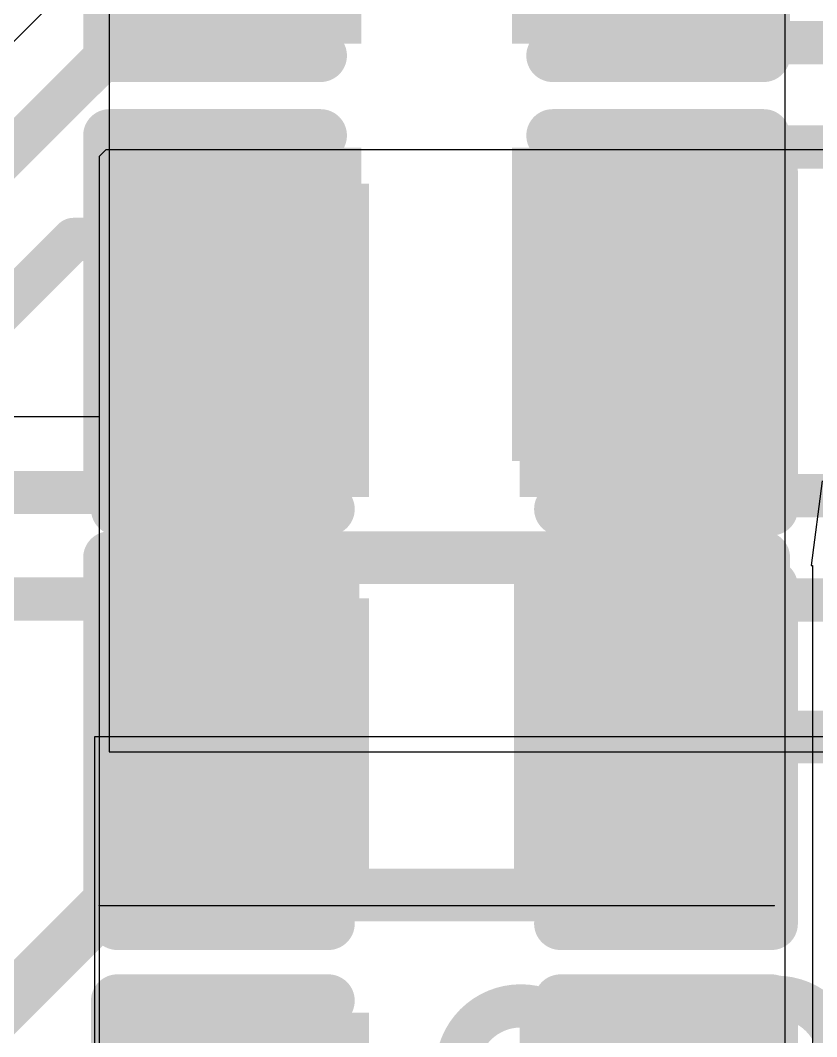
# Model space of a CAD drawing. Header units: inches. Extents: x -6 to 283, y -12 to 154.
# Drawn here: x 14.196 to 16.113, y 5.172 to 7.62 of the extents above; entities that cross this region are included whole.
import ezdxf

# ---------------------------------------------------------------- set-up
doc = ezdxf.new("R2010")
doc.units = ezdxf.units.IN
for name, color, linetype in [('Bottom Layer', 5, 'Continuous'), ('Bottom Overlay', 54, 'Continuous'), ('Bottom Paste', 16, 'Continuous'), ('Bottom Solder', 6, 'Continuous'), ('Signal L1', 76, 'Continuous'), ('Signal L2', 6, 'Continuous'), ('Top Layer', 1, 'Continuous'), ('Top Overlay', 2, 'Continuous'), ('Top Paste', 8, 'Continuous'), ('Top Solder', 216, 'Continuous')]:
    doc.layers.add(name, color=color, linetype=linetype)

# ---------------------------------------------------------------- blocks, each defined once
blk = doc.blocks.new('R___0402_B_88')
at = {"layer": 'Bottom Layer'}
for points in [[(-0.24130254, 0.3175), (-0.24130254, -0.3175), (-0.6985025399999999, -0.3175), (-0.6985025399999999, 0.3175)], [(0.6985, 0.3175), (0.6985, -0.3175), (0.2413, -0.3175), (0.2412999999999999, 0.3175)]]:
    blk.add_hatch(color=5, dxfattribs=at).paths.add_polyline_path(points)
at = {"layer": 'Bottom Paste'}
for points in [[(-0.24130254, 0.3175), (-0.24130254, -0.3175), (-0.6985025399999999, -0.3175), (-0.6985025399999999, 0.3175)], [(0.6985, 0.3175), (0.6985, -0.3175), (0.2413, -0.3175), (0.2412999999999999, 0.3175)]]:
    blk.add_hatch(color=16, dxfattribs=at).paths.add_polyline_path(points)
at = {"layer": 'Bottom Solder'}
for points in [[(-0.18630138, 0.37250116), (-0.18630138, -0.37250116), (-0.7535037, -0.37250116), (-0.7535037, 0.37250116)], [(0.75350116, 0.37250116), (0.75350116, -0.37250116), (0.18629884, -0.37250116), (0.1862988399999999, 0.37250116)]]:
    blk.add_hatch(color=6, dxfattribs=at).paths.add_polyline_path(points)
at = {"layer": 'Bottom Overlay'}
for points in [[(0.7874, 0.4064, 0.127, 0.127, 0), (-0.7874, 0.4064, 0.127, 0.127, 0)], [(-0.7874, 0.4064, 0.127, 0.127, 0), (-0.7874, -0.4064, 0.127, 0.127, 0)], [(0.7874, 0.4064, 0.127, 0.127, 0), (0.7874, -0.4064, 0.127, 0.127, 0)], [(0.8127974599999999, 0.4318, 0.0032258, 0.0032258, 0), (-0.8128, 0.4318, 0.0032258, 0.0032258, 0)], [(0.7874, -0.4064, 0.127, 0.127, 0), (-0.7874, -0.4064, 0.127, 0.127, 0)]]:
    blk.add_lwpolyline(points, format="xyseb", dxfattribs=at)
for points in [[(-0.8191499999999999, 0.4064, 0.0635, 0.0635, 1), (-0.7556499999999999, 0.4064, 0.0635, 0.0635, 1)], [(-0.8191499999999999, 0.4064, 0.0635, 0.0635, 1), (-0.7556499999999999, 0.4064, 0.0635, 0.0635, 1)], [(0.7556499999999999, 0.4064, 0.0635, 0.0635, 1), (0.8191499999999999, 0.4064, 0.0635, 0.0635, 1)], [(0.7556499999999999, 0.4064, 0.0635, 0.0635, 1), (0.8191499999999999, 0.4064, 0.0635, 0.0635, 1)], [(-0.81360518, 0.4318, 0.0016129, 0.0016129, 1), (-0.8119948199999999, 0.4318, 0.0016129, 0.0016129, 1)], [(0.81199228, 0.4318, 0.0016129, 0.0016129, 1), (0.8136026399999999, 0.4318, 0.0016129, 0.0016129, 1)], [(-0.8191499999999999, -0.4064, 0.0635, 0.0635, 1), (-0.7556499999999999, -0.4064, 0.0635, 0.0635, 1)], [(-0.8191499999999999, -0.4064, 0.0635, 0.0635, 1), (-0.7556499999999999, -0.4064, 0.0635, 0.0635, 1)], [(0.7556499999999999, -0.4064, 0.0635, 0.0635, 1), (0.8191499999999999, -0.4064, 0.0635, 0.0635, 1)], [(0.7556499999999999, -0.4064, 0.0635, 0.0635, 1), (0.8191499999999999, -0.4064, 0.0635, 0.0635, 1)]]:
    blk.add_lwpolyline(points, format="xyseb", close=True, dxfattribs=at)
blk = doc.blocks.new('C___0402_216')
at = {"layer": 'Top Layer'}
for points in [[(-0.6985, -0.3175), (-0.6985, 0.3175), (-0.2412999999999999, 0.3175), (-0.2413, -0.3175)], [(0.2412999999999999, -0.3175), (0.2413, 0.3175), (0.6985, 0.3175), (0.6985, -0.3175)]]:
    blk.add_hatch(color=1, dxfattribs=at).paths.add_polyline_path(points)
at = {"layer": 'Top Paste'}
for points in [[(-0.6985, -0.3175), (-0.6985, 0.3175), (-0.2412999999999999, 0.3175), (-0.2413, -0.3175)], [(0.2412999999999999, -0.3175), (0.2413, 0.3175), (0.6985, 0.3175), (0.6985, -0.3175)]]:
    blk.add_hatch(color=8, dxfattribs=at).paths.add_polyline_path(points)
at = {"layer": 'Top Solder'}
for points in [[(-0.7584998799999999, -0.37749988), (-0.7584998799999999, 0.37749988), (-0.18130012, 0.37749988), (-0.18130012, -0.37749988)], [(0.18130012, -0.37749988), (0.18130012, 0.37749988), (0.7584998799999999, 0.37749988), (0.7584998799999999, -0.37749988)]]:
    blk.add_hatch(color=216, dxfattribs=at).paths.add_polyline_path(points)
at = {"layer": 'Top Overlay'}
for points in [[(-0.7874, 0.4064, 0.127, 0.127, 0), (-0.2794, 0.4064, 0.127, 0.127, 0)], [(-0.7874, -0.4064, 0.127, 0.127, 0), (-0.7874, 0.4064, 0.127, 0.127, 0)], [(0.2794, 0.4064, 0.127, 0.127, 0), (0.7874, 0.4064, 0.127, 0.127, 0)], [(0.7874, -0.4064, 0.127, 0.127, 0), (0.7874, 0.4064, 0.127, 0.127, 0)], [(-0.7874, -0.4064, 0.127, 0.127, 0), (-0.2794, -0.4064, 0.127, 0.127, 0)], [(0.2794, -0.4064, 0.127, 0.127, 0), (0.7874, -0.4064, 0.127, 0.127, 0)]]:
    blk.add_lwpolyline(points, format="xyseb", dxfattribs=at)
for points in [[(-0.8191499999999999, 0.4064, 0.0635, 0.0635, 1), (-0.7556499999999999, 0.4064, 0.0635, 0.0635, 1)], [(-0.8191499999999999, 0.4064, 0.0635, 0.0635, 1), (-0.7556499999999999, 0.4064, 0.0635, 0.0635, 1)], [(-0.31115, 0.4064, 0.0635, 0.0635, 1), (-0.24765, 0.4064, 0.0635, 0.0635, 1)], [(0.24765, 0.4064, 0.0635, 0.0635, 1), (0.31115, 0.4064, 0.0635, 0.0635, 1)], [(0.7556499999999999, 0.4064, 0.0635, 0.0635, 1), (0.8191499999999999, 0.4064, 0.0635, 0.0635, 1)], [(0.7556499999999999, 0.4064, 0.0635, 0.0635, 1), (0.8191499999999999, 0.4064, 0.0635, 0.0635, 1)], [(-0.8191499999999999, -0.4064, 0.0635, 0.0635, 1), (-0.7556499999999999, -0.4064, 0.0635, 0.0635, 1)], [(-0.8191499999999999, -0.4064, 0.0635, 0.0635, 1), (-0.7556499999999999, -0.4064, 0.0635, 0.0635, 1)], [(-0.31115, -0.4064, 0.0635, 0.0635, 1), (-0.24765, -0.4064, 0.0635, 0.0635, 1)], [(0.24765, -0.4064, 0.0635, 0.0635, 1), (0.31115, -0.4064, 0.0635, 0.0635, 1)], [(0.7556499999999999, -0.4064, 0.0635, 0.0635, 1), (0.8191499999999999, -0.4064, 0.0635, 0.0635, 1)], [(0.7556499999999999, -0.4064, 0.0635, 0.0635, 1), (0.8191499999999999, -0.4064, 0.0635, 0.0635, 1)]]:
    blk.add_lwpolyline(points, format="xyseb", close=True, dxfattribs=at)
blk = doc.blocks.new('C___0402_B_422')
at = {"layer": 'Bottom Layer'}
for points in [[(-0.2413025399999999, 0.3174999999999999), (-0.2413025400000001, -0.3175), (-0.6985025399999999, -0.3174999999999999), (-0.6985025399999999, 0.3175)], [(0.6985025399999999, 0.3174999999999999), (0.6985025399999999, -0.3175), (0.2413025399999999, -0.3174999999999999), (0.2413025400000001, 0.3175)]]:
    blk.add_hatch(color=5, dxfattribs=at).paths.add_polyline_path(points)
at = {"layer": 'Bottom Paste'}
for points in [[(-0.2413025399999999, 0.3174999999999999), (-0.2413025400000001, -0.3175), (-0.6985025399999999, -0.3174999999999999), (-0.6985025399999999, 0.3175)], [(0.6985025399999999, 0.3174999999999999), (0.6985025399999999, -0.3175), (0.2413025399999999, -0.3174999999999999), (0.2413025400000001, 0.3175)]]:
    blk.add_hatch(color=16, dxfattribs=at).paths.add_polyline_path(points)
at = {"layer": 'Bottom Solder'}
for points in [[(-0.1813026599999999, 0.3774998799999999), (-0.1813026600000001, -0.3774998800000001), (-0.75850242, -0.3774998799999999), (-0.75850242, 0.3774998800000001)], [(0.75850242, 0.3774998799999999), (0.75850242, -0.3774998800000001), (0.1813026599999999, -0.3774998799999999), (0.1813026600000001, 0.3774998800000001)]]:
    blk.add_hatch(color=6, dxfattribs=at).paths.add_polyline_path(points)
at = {"layer": 'Bottom Overlay'}
for points in [[(-0.7874, 0.4064, 0.127, 0.127, 0), (-0.27940254, 0.40640254, 0.127, 0.127, 0)], [(-0.7874, -0.4064, 0.127, 0.127, 0), (-0.7874, 0.4064, 0.127, 0.127, 0)], [(0.27940254, 0.40640254, 0.127, 0.127, 0), (0.7874, 0.4064, 0.127, 0.127, 0)], [(0.7874, -0.4064, 0.127, 0.127, 0), (0.7874, 0.4064, 0.127, 0.127, 0)], [(-0.7874, -0.4064, 0.127, 0.127, 0), (-0.27940254, -0.40640254, 0.127, 0.127, 0)], [(0.27940254, -0.40640254, 0.127, 0.127, 0), (0.7874, -0.4064, 0.127, 0.127, 0)]]:
    blk.add_lwpolyline(points, format="xyseb", dxfattribs=at)
for points in [[(-0.8191499999999999, 0.4064, 0.0635, 0.0635, 1), (-0.7556499999999999, 0.4064, 0.0635, 0.0635, 1)], [(-0.8191499999999999, 0.4064, 0.0635, 0.0635, 1), (-0.7556499999999999, 0.4064, 0.0635, 0.0635, 1)], [(-0.31115254, 0.40640254, 0.0635, 0.0635, 1), (-0.24765254, 0.40640254, 0.0635, 0.0635, 1)], [(0.24765254, 0.40640254, 0.0635, 0.0635, 1), (0.31115254, 0.40640254, 0.0635, 0.0635, 1)], [(0.7556499999999999, 0.4064, 0.0635, 0.0635, 1), (0.8191499999999999, 0.4064, 0.0635, 0.0635, 1)], [(0.7556499999999999, 0.4064, 0.0635, 0.0635, 1), (0.8191499999999999, 0.4064, 0.0635, 0.0635, 1)], [(-0.8191499999999999, -0.4064, 0.0635, 0.0635, 1), (-0.7556499999999999, -0.4064, 0.0635, 0.0635, 1)], [(-0.8191499999999999, -0.4064, 0.0635, 0.0635, 1), (-0.7556499999999999, -0.4064, 0.0635, 0.0635, 1)], [(-0.31115254, -0.40640254, 0.0635, 0.0635, 1), (-0.24765254, -0.40640254, 0.0635, 0.0635, 1)], [(0.24765254, -0.40640254, 0.0635, 0.0635, 1), (0.31115254, -0.40640254, 0.0635, 0.0635, 1)], [(0.7556499999999999, -0.4064, 0.0635, 0.0635, 1), (0.8191499999999999, -0.4064, 0.0635, 0.0635, 1)], [(0.7556499999999999, -0.4064, 0.0635, 0.0635, 1), (0.8191499999999999, -0.4064, 0.0635, 0.0635, 1)]]:
    blk.add_lwpolyline(points, format="xyseb", close=True, dxfattribs=at)
blk = doc.blocks.new('C___0402_B_423')
at = {"layer": 'Bottom Layer'}
for points in [[(-0.2412999999999999, 0.3174999999999999), (-0.2413000000000001, -0.3175), (-0.6985, -0.3174999999999999), (-0.6985, 0.3175)], [(0.6985, 0.3174999999999999), (0.6985, -0.3175), (0.2412999999999999, -0.3174999999999999), (0.2413000000000001, 0.3175)]]:
    blk.add_hatch(color=5, dxfattribs=at).paths.add_polyline_path(points)
at = {"layer": 'Bottom Paste'}
for points in [[(-0.2412999999999999, 0.3174999999999999), (-0.2413000000000001, -0.3175), (-0.6985, -0.3174999999999999), (-0.6985, 0.3175)], [(0.6985, 0.3174999999999999), (0.6985, -0.3175), (0.2412999999999999, -0.3174999999999999), (0.2413000000000001, 0.3175)]]:
    blk.add_hatch(color=16, dxfattribs=at).paths.add_polyline_path(points)
at = {"layer": 'Bottom Solder'}
for points in [[(-0.1813001199999999, 0.3774998799999999), (-0.1813001200000001, -0.3774998800000001), (-0.7584998799999999, -0.3774998799999999), (-0.7584998799999999, 0.3774998800000001)], [(0.7584998799999999, 0.3774998799999999), (0.7584998799999999, -0.3774998800000001), (0.1813001199999999, -0.3774998799999999), (0.1813001200000001, 0.3774998800000001)]]:
    blk.add_hatch(color=6, dxfattribs=at).paths.add_polyline_path(points)
at = {"layer": 'Bottom Overlay'}
for points in [[(-0.7874, 0.4064, 0.127, 0.127, 0), (-0.2794, 0.4064, 0.127, 0.127, 0)], [(-0.7874, -0.4064, 0.127, 0.127, 0), (-0.7874, 0.4064, 0.127, 0.127, 0)], [(0.2794, 0.4064, 0.127, 0.127, 0), (0.7874, 0.4064, 0.127, 0.127, 0)], [(0.7874, -0.4064, 0.127, 0.127, 0), (0.7874, 0.4064, 0.127, 0.127, 0)], [(-0.7874, -0.4064, 0.127, 0.127, 0), (-0.2794, -0.4064, 0.127, 0.127, 0)], [(0.2794, -0.4064, 0.127, 0.127, 0), (0.7874, -0.4064, 0.127, 0.127, 0)]]:
    blk.add_lwpolyline(points, format="xyseb", dxfattribs=at)
for points in [[(-0.8191499999999999, 0.4064, 0.0635, 0.0635, 1), (-0.7556499999999999, 0.4064, 0.0635, 0.0635, 1)], [(-0.8191499999999999, 0.4064, 0.0635, 0.0635, 1), (-0.7556499999999999, 0.4064, 0.0635, 0.0635, 1)], [(-0.31115, 0.4064, 0.0635, 0.0635, 1), (-0.24765, 0.4064, 0.0635, 0.0635, 1)], [(0.24765, 0.4064, 0.0635, 0.0635, 1), (0.31115, 0.4064, 0.0635, 0.0635, 1)], [(0.7556499999999999, 0.4064, 0.0635, 0.0635, 1), (0.8191499999999999, 0.4064, 0.0635, 0.0635, 1)], [(0.7556499999999999, 0.4064, 0.0635, 0.0635, 1), (0.8191499999999999, 0.4064, 0.0635, 0.0635, 1)], [(-0.8191499999999999, -0.4064, 0.0635, 0.0635, 1), (-0.7556499999999999, -0.4064, 0.0635, 0.0635, 1)], [(-0.8191499999999999, -0.4064, 0.0635, 0.0635, 1), (-0.7556499999999999, -0.4064, 0.0635, 0.0635, 1)], [(-0.31115, -0.4064, 0.0635, 0.0635, 1), (-0.24765, -0.4064, 0.0635, 0.0635, 1)], [(0.24765, -0.4064, 0.0635, 0.0635, 1), (0.31115, -0.4064, 0.0635, 0.0635, 1)], [(0.7556499999999999, -0.4064, 0.0635, 0.0635, 1), (0.8191499999999999, -0.4064, 0.0635, 0.0635, 1)], [(0.7556499999999999, -0.4064, 0.0635, 0.0635, 1), (0.8191499999999999, -0.4064, 0.0635, 0.0635, 1)]]:
    blk.add_lwpolyline(points, format="xyseb", close=True, dxfattribs=at)
blk = doc.blocks.new('C___0402_426')
at = {"layer": 'Top Layer'}
for points in [[(-0.6985, -0.3175), (-0.6985, 0.3175), (-0.2412999999999999, 0.3175), (-0.2413, -0.3175)], [(0.2412999999999999, -0.3175), (0.2413, 0.3175), (0.6985, 0.3175), (0.6985, -0.3175)]]:
    blk.add_hatch(color=1, dxfattribs=at).paths.add_polyline_path(points)
at = {"layer": 'Top Paste'}
for points in [[(-0.6985, -0.3175), (-0.6985, 0.3175), (-0.2412999999999999, 0.3175), (-0.2413, -0.3175)], [(0.2412999999999999, -0.3175), (0.2413, 0.3175), (0.6985, 0.3175), (0.6985, -0.3175)]]:
    blk.add_hatch(color=8, dxfattribs=at).paths.add_polyline_path(points)
at = {"layer": 'Top Solder'}
for points in [[(-0.7584998799999999, -0.37749988), (-0.7584998799999999, 0.37749988), (-0.18130012, 0.37749988), (-0.18130012, -0.37749988)], [(0.18130012, -0.37749988), (0.18130012, 0.37749988), (0.7584998799999999, 0.37749988), (0.7584998799999999, -0.37749988)]]:
    blk.add_hatch(color=216, dxfattribs=at).paths.add_polyline_path(points)
at = {"layer": 'Top Overlay'}
for points in [[(-0.7874, 0.4064, 0.127, 0.127, 0), (-0.2794, 0.4064, 0.127, 0.127, 0)], [(-0.7874, -0.4064, 0.127, 0.127, 0), (-0.7874, 0.4064, 0.127, 0.127, 0)], [(0.2794, 0.4064, 0.127, 0.127, 0), (0.7874, 0.4064, 0.127, 0.127, 0)], [(0.7874, -0.4064, 0.127, 0.127, 0), (0.7874, 0.4064, 0.127, 0.127, 0)], [(-0.7874, -0.4064, 0.127, 0.127, 0), (-0.2794, -0.4064, 0.127, 0.127, 0)], [(0.2794, -0.4064, 0.127, 0.127, 0), (0.7874, -0.4064, 0.127, 0.127, 0)]]:
    blk.add_lwpolyline(points, format="xyseb", dxfattribs=at)
for points in [[(-0.8191499999999999, 0.4064, 0.0635, 0.0635, 1), (-0.7556499999999999, 0.4064, 0.0635, 0.0635, 1)], [(-0.8191499999999999, 0.4064, 0.0635, 0.0635, 1), (-0.7556499999999999, 0.4064, 0.0635, 0.0635, 1)], [(-0.31115, 0.4064, 0.0635, 0.0635, 1), (-0.24765, 0.4064, 0.0635, 0.0635, 1)], [(0.24765, 0.4064, 0.0635, 0.0635, 1), (0.31115, 0.4064, 0.0635, 0.0635, 1)], [(0.7556499999999999, 0.4064, 0.0635, 0.0635, 1), (0.8191499999999999, 0.4064, 0.0635, 0.0635, 1)], [(0.7556499999999999, 0.4064, 0.0635, 0.0635, 1), (0.8191499999999999, 0.4064, 0.0635, 0.0635, 1)], [(-0.8191499999999999, -0.4064, 0.0635, 0.0635, 1), (-0.7556499999999999, -0.4064, 0.0635, 0.0635, 1)], [(-0.8191499999999999, -0.4064, 0.0635, 0.0635, 1), (-0.7556499999999999, -0.4064, 0.0635, 0.0635, 1)], [(-0.31115, -0.4064, 0.0635, 0.0635, 1), (-0.24765, -0.4064, 0.0635, 0.0635, 1)], [(0.24765, -0.4064, 0.0635, 0.0635, 1), (0.31115, -0.4064, 0.0635, 0.0635, 1)], [(0.7556499999999999, -0.4064, 0.0635, 0.0635, 1), (0.8191499999999999, -0.4064, 0.0635, 0.0635, 1)], [(0.7556499999999999, -0.4064, 0.0635, 0.0635, 1), (0.8191499999999999, -0.4064, 0.0635, 0.0635, 1)]]:
    blk.add_lwpolyline(points, format="xyseb", close=True, dxfattribs=at)
blk = doc.blocks.new('C___0402_427')
at = {"layer": 'Top Layer'}
for points in [[(-0.6985, -0.3175), (-0.6985, 0.3175), (-0.2412999999999999, 0.3175), (-0.2413, -0.3175)], [(0.2412999999999999, -0.3175), (0.2413, 0.3175), (0.6985, 0.3175), (0.6985, -0.3175)]]:
    blk.add_hatch(color=1, dxfattribs=at).paths.add_polyline_path(points)
at = {"layer": 'Top Paste'}
for points in [[(-0.6985, -0.3175), (-0.6985, 0.3175), (-0.2412999999999999, 0.3175), (-0.2413, -0.3175)], [(0.2412999999999999, -0.3175), (0.2413, 0.3175), (0.6985, 0.3175), (0.6985, -0.3175)]]:
    blk.add_hatch(color=8, dxfattribs=at).paths.add_polyline_path(points)
at = {"layer": 'Top Solder'}
for points in [[(-0.7584998799999999, -0.37749988), (-0.7584998799999999, 0.37749988), (-0.18130012, 0.37749988), (-0.18130012, -0.37749988)], [(0.18130012, -0.37749988), (0.18130012, 0.37749988), (0.7584998799999999, 0.37749988), (0.7584998799999999, -0.37749988)]]:
    blk.add_hatch(color=216, dxfattribs=at).paths.add_polyline_path(points)
at = {"layer": 'Top Overlay'}
for points in [[(-0.7874, 0.4064, 0.127, 0.127, 0), (-0.2794, 0.4064, 0.127, 0.127, 0)], [(-0.7874, -0.4064, 0.127, 0.127, 0), (-0.7874, 0.4064, 0.127, 0.127, 0)], [(0.2794, 0.4064, 0.127, 0.127, 0), (0.7874, 0.4064, 0.127, 0.127, 0)], [(0.7874, -0.4064, 0.127, 0.127, 0), (0.7874, 0.4064, 0.127, 0.127, 0)], [(-0.7874, -0.4064, 0.127, 0.127, 0), (-0.2794, -0.4064, 0.127, 0.127, 0)], [(0.2794, -0.4064, 0.127, 0.127, 0), (0.7874, -0.4064, 0.127, 0.127, 0)]]:
    blk.add_lwpolyline(points, format="xyseb", dxfattribs=at)
for points in [[(-0.8191499999999999, 0.4064, 0.0635, 0.0635, 1), (-0.7556499999999999, 0.4064, 0.0635, 0.0635, 1)], [(-0.8191499999999999, 0.4064, 0.0635, 0.0635, 1), (-0.7556499999999999, 0.4064, 0.0635, 0.0635, 1)], [(-0.31115, 0.4064, 0.0635, 0.0635, 1), (-0.24765, 0.4064, 0.0635, 0.0635, 1)], [(0.24765, 0.4064, 0.0635, 0.0635, 1), (0.31115, 0.4064, 0.0635, 0.0635, 1)], [(0.7556499999999999, 0.4064, 0.0635, 0.0635, 1), (0.8191499999999999, 0.4064, 0.0635, 0.0635, 1)], [(0.7556499999999999, 0.4064, 0.0635, 0.0635, 1), (0.8191499999999999, 0.4064, 0.0635, 0.0635, 1)], [(-0.8191499999999999, -0.4064, 0.0635, 0.0635, 1), (-0.7556499999999999, -0.4064, 0.0635, 0.0635, 1)], [(-0.8191499999999999, -0.4064, 0.0635, 0.0635, 1), (-0.7556499999999999, -0.4064, 0.0635, 0.0635, 1)], [(-0.31115, -0.4064, 0.0635, 0.0635, 1), (-0.24765, -0.4064, 0.0635, 0.0635, 1)], [(0.24765, -0.4064, 0.0635, 0.0635, 1), (0.31115, -0.4064, 0.0635, 0.0635, 1)], [(0.7556499999999999, -0.4064, 0.0635, 0.0635, 1), (0.8191499999999999, -0.4064, 0.0635, 0.0635, 1)], [(0.7556499999999999, -0.4064, 0.0635, 0.0635, 1), (0.8191499999999999, -0.4064, 0.0635, 0.0635, 1)]]:
    blk.add_lwpolyline(points, format="xyseb", close=True, dxfattribs=at)

msp = doc.modelspace()

# ---------------------------------------------------------------- linework, layer by layer
at = {"layer": 'Bottom Layer'}
for p, q in [((14.4101058, 8.351192339999999), (14.4101058, 5.85758798)), ((14.37273478, 7.761251939999999), (13.79854238, 7.18706462)), ((14.37489378, 5.89353406), (14.37489378, 1.31830572)), ((17.49003614, 5.89353406), (14.37489378, 5.89353406)), ((14.4101058, 5.85758798), (17.83531104, 5.85758798))]:
    msp.add_line(p, q, dxfattribs=at)
for points in [[(14.14294606, 7.27325952, 0.10414, 0.10414, 0), (14.54512712, 7.67544058, 0.10414, 0.10414, 0)], [(15.86239906, 7.673101239999999, 0.10414, 0.10414, 0), (15.96963024, 7.565870059999999, 0.10414, 0.10414, 0)], [(15.96963024, 7.565870059999999, 0.10414, 0.10414, 0), (15.96980042, 7.56604024, 0.10414, 0.10414, 0)], [(15.96980042, 7.56604024, 0.10414, 0.10414, 0), (16.28483408, 7.56604024, 0.10414, 0.10414, 0)], [(15.86225682, 7.207491299999999, 0.10414, 0.10414, 0), (15.969488, 7.314722479999999, 0.10414, 0.10414, 0)], [(15.969488, 7.314722479999999, 0.10414, 0.10414, 0), (16.28452166, 7.314722479999999, 0.10414, 0.10414, 0)], [(15.6761688, 7.03081906, 0.10414, 0.10414, 0), (15.85284104, 7.207491299999999, 0.10414, 0.10414, 0)], [(15.85284104, 7.207491299999999, 0.10414, 0.10414, 0), (15.86225682, 7.207491299999999, 0.10414, 0.10414, 0)], [(14.24920696, 7.01671952, 0.10414, 0.10414, 0), (14.32434524, 7.091857799999999, 0.10414, 0.10414, 0)], [(14.32434524, 7.091857799999999, 0.10414, 0.10414, 0), (14.57221622, 7.091857799999999, 0.10414, 0.10414, 0)], [(14.57221622, 7.091857799999999, 0.10414, 0.10414, 0), (14.72833732, 6.9357367, 0.10414, 0.10414, 0)], [(15.6761688, 6.94139328, 0.10414, 0.10414, 0), (15.6761688, 7.03081906, 0.10414, 0.10414, 0)], [(13.4713853, 6.2389004, 0.10414, 0.10414, 0), (14.24920442, 7.01671952, 0.10414, 0.10414, 0)], [(14.24920442, 7.01671952, 0.10414, 0.10414, 0), (14.24920696, 7.01671952, 0.10414, 0.10414, 0)], [(14.56323732, 5.753778179999999, 0.127, 0.127, 0), (14.72833732, 5.91887818, 0.127, 0.127, 0)], [(15.68689014, 5.89353406, 0.127, 0.127, 0), (18.9127511, 5.89353406, 0.127, 0.127, 0)], [(15.83323986, 5.70297818, 0.127, 0.127, 0), (15.83323986, 5.79208138, 0.127, 0.127, 0)], [(14.56323732, 5.64914796, 0.127, 0.127, 0), (14.56323732, 5.753778179999999, 0.127, 0.127, 0)], [(14.01922012, 5.10513076, 0.127, 0.127, 0), (14.56323732, 5.64914796, 0.127, 0.127, 0)], [(15.8617793, 5.11292602, 0.10414, 0.10414, -0.9999999999999999), (16.1691193, 5.11292602, 0.10414, 0.10414, 0)], [(15.2470993, 5.09203706, 0.10414, 0.10414, -0.9999999999999999), (15.5544393, 5.09203706, 0.10414, 0.10414, 0)], [(14.6324193, 5.05017786, 0.10414, 0.10414, -0.9999999999999999), (14.9397593, 5.05017786, 0.10414, 0.10414, 0)]]:
    msp.add_lwpolyline(points, format="xyseb", dxfattribs=at)
for points in [[(15.94359524, 7.565870059999999, 0.05207, 0.05207, 1), (15.99566524, 7.565870059999999, 0.05207, 0.05207, 1)], [(15.94359524, 7.565870059999999, 0.05207, 0.05207, 1), (15.99566524, 7.565870059999999, 0.05207, 0.05207, 1)], [(15.94376542, 7.56604024, 0.05207, 0.05207, 1), (15.99583542, 7.56604024, 0.05207, 0.05207, 1)], [(15.94376542, 7.56604024, 0.05207, 0.05207, 1), (15.99583542, 7.56604024, 0.05207, 0.05207, 1)], [(15.943453, 7.314722479999999, 0.05207, 0.05207, 1), (15.995523, 7.314722479999999, 0.05207, 0.05207, 1)], [(15.943453, 7.314722479999999, 0.05207, 0.05207, 1), (15.995523, 7.314722479999999, 0.05207, 0.05207, 1)], [(15.82680604, 7.207491299999999, 0.05207, 0.05207, 1), (15.87887604, 7.207491299999999, 0.05207, 0.05207, 1)], [(15.82680604, 7.207491299999999, 0.05207, 0.05207, 1), (15.87887604, 7.207491299999999, 0.05207, 0.05207, 1)], [(15.83622182, 7.207491299999999, 0.05207, 0.05207, 1), (15.88829182, 7.207491299999999, 0.05207, 0.05207, 1)], [(15.83622182, 7.207491299999999, 0.05207, 0.05207, 1), (15.88829182, 7.207491299999999, 0.05207, 0.05207, 1)], [(14.29831024, 7.091857799999999, 0.05207, 0.05207, 1), (14.35038024, 7.091857799999999, 0.05207, 0.05207, 1)], [(14.29831024, 7.091857799999999, 0.05207, 0.05207, 1), (14.35038024, 7.091857799999999, 0.05207, 0.05207, 1)], [(14.54618122, 7.091857799999999, 0.05207, 0.05207, 1), (14.59825122, 7.091857799999999, 0.05207, 0.05207, 1)], [(14.54618122, 7.091857799999999, 0.05207, 0.05207, 1), (14.59825122, 7.091857799999999, 0.05207, 0.05207, 1)], [(15.6501338, 7.03081906, 0.05207, 0.05207, 1), (15.7022038, 7.03081906, 0.05207, 0.05207, 1)], [(15.6501338, 7.03081906, 0.05207, 0.05207, 1), (15.7022038, 7.03081906, 0.05207, 0.05207, 1)], [(14.22316942, 7.01671952, 0.05207, 0.05207, 1), (14.27523942, 7.01671952, 0.05207, 0.05207, 1)], [(14.22316942, 7.01671952, 0.05207, 0.05207, 1), (14.27523942, 7.01671952, 0.05207, 0.05207, 1)], [(14.22317196, 7.01671952, 0.05207, 0.05207, 1), (14.27524196, 7.01671952, 0.05207, 0.05207, 1)], [(14.22317196, 7.01671952, 0.05207, 0.05207, 1), (14.27524196, 7.01671952, 0.05207, 0.05207, 1)], [(14.70230232, 6.9357367, 0.05207, 0.05207, 1), (14.75437232, 6.9357367, 0.05207, 0.05207, 1)], [(15.6501338, 6.94139328, 0.05207, 0.05207, 1), (15.7022038, 6.94139328, 0.05207, 0.05207, 1)], [(14.69658732, 5.91887818, 0.0635, 0.0635, 1), (14.76008732, 5.91887818, 0.0635, 0.0635, 1)], [(15.65514014, 5.89353406, 0.0635, 0.0635, 1), (15.71864014, 5.89353406, 0.0635, 0.0635, 1)], [(15.80148986, 5.79208138, 0.0635, 0.0635, 1), (15.86498986, 5.79208138, 0.0635, 0.0635, 1)], [(14.53148732, 5.753778179999999, 0.0635, 0.0635, 1), (14.59498732, 5.753778179999999, 0.0635, 0.0635, 1)], [(14.53148732, 5.753778179999999, 0.0635, 0.0635, 1), (14.59498732, 5.753778179999999, 0.0635, 0.0635, 1)], [(15.80148986, 5.70297818, 0.0635, 0.0635, 1), (15.86498986, 5.70297818, 0.0635, 0.0635, 1)], [(14.53148732, 5.64914796, 0.0635, 0.0635, 1), (14.59498732, 5.64914796, 0.0635, 0.0635, 1)], [(14.53148732, 5.64914796, 0.0635, 0.0635, 1), (14.59498732, 5.64914796, 0.0635, 0.0635, 1)]]:
    msp.add_lwpolyline(points, format="xyseb", close=True, dxfattribs=at)
at = {"layer": 'Signal L1'}
for p, q in [((16.12667082, 6.51058388), (16.09974936, 6.30610118)), ((16.09974936, 6.30610118), (16.10300056, 6.30610118)), ((16.10300056, 6.30610118), (16.10300056, -1.88020706))]:
    msp.add_line(p, q, dxfattribs=at)
at = {"layer": 'Signal L2'}
msp.add_line((16.03643732, 17.54420164), (16.03643732, -6.49244828), dxfattribs=at)
at = {"layer": 'Top Layer'}
for p, q in [((14.40198288, 7.307806059999999), (14.38606978, 7.29189296)), ((14.40198288, 7.307806059999999), (14.38606978, 7.29189296)), ((18.67066116, 7.307806059999999), (14.40198288, 7.307806059999999)), ((18.67066116, 7.307806059999999), (14.40198288, 7.307806059999999)), ((14.38606978, 7.29189296), (14.38606978, 0.3242056)), ((14.38606978, 7.29189296), (14.38606978, 6.66652972)), ((14.38432226, 6.664782199999999), (13.93229878, 6.664782199999999)), ((14.38606978, 6.66652972), (14.38432226, 6.664782199999999))]:
    msp.add_line(p, q, dxfattribs=at)
for points in [[(14.74709014, 6.759765499999999, 0.10414, 0.10414, 0), (14.74709014, 6.848665499999999, 0.10414, 0.10414, 0)], [(15.6867479, 6.758571699999999, 0.10414, 0.10414, 0), (15.6867479, 6.84799748, 0.10414, 0.10414, 0)], [(14.57056014, 6.583235499999999, 0.10414, 0.10414, 0), (14.74709014, 6.759765499999999, 0.10414, 0.10414, 0)], [(15.6867479, 6.758571699999999, 0.10414, 0.10414, 0), (15.86342014, 6.58189946, 0.10414, 0.10414, 0)], [(14.45994822, 6.48220446, 0.10414, 0.10414, 0), (14.56097926, 6.583235499999999, 0.10414, 0.10414, 0)], [(14.56097926, 6.583235499999999, 0.10414, 0.10414, 0), (14.57056014, 6.583235499999999, 0.10414, 0.10414, 0)], [(15.86342014, 6.58189946, 0.10414, 0.10414, 0), (15.87283592, 6.58189946, 0.10414, 0.10414, 0)], [(15.87283592, 6.58189946, 0.10414, 0.10414, 0), (15.9800671, 6.474668279999999, 0.10414, 0.10414, 0)], [(13.75297224, 6.48220446, 0.10414, 0.10414, 0), (14.45994822, 6.48220446, 0.10414, 0.10414, 0)], [(15.9800671, 6.474668279999999, 0.10414, 0.10414, 0), (16.29510076, 6.474668279999999, 0.10414, 0.10414, 0)], [(13.75297224, 6.225664459999999, 0.10414, 0.10414, 0), (14.45175926, 6.225664459999999, 0.10414, 0.10414, 0)], [(14.45175926, 6.225664459999999, 0.10414, 0.10414, 0), (14.56180222, 6.1156215, 0.10414, 0.10414, 0)], [(15.87297816, 6.11628952, 0.10414, 0.10414, 0), (15.98020934, 6.2235207, 0.10414, 0.10414, 0)], [(15.98020934, 6.2235207, 0.10414, 0.10414, 0), (15.98037952, 6.223350519999999, 0.10414, 0.10414, 0)], [(15.98037952, 6.223350519999999, 0.10414, 0.10414, 0), (16.29541318, 6.223350519999999, 0.10414, 0.10414, 0)], [(14.56180222, 6.1156215, 0.10414, 0.10414, 0), (14.57056014, 6.1156215, 0.10414, 0.10414, 0)], [(14.57056014, 6.1156215, 0.10414, 0.10414, 0), (14.74709014, 5.939091499999999, 0.10414, 0.10414, 0)], [(15.68689014, 5.939617279999999, 0.10414, 0.10414, 0), (15.86356238, 6.11628952, 0.10414, 0.10414, 0)], [(15.86356238, 6.11628952, 0.10414, 0.10414, 0), (15.87297816, 6.11628952, 0.10414, 0.10414, 0)], [(14.74709014, 5.8501915, 0.10414, 0.10414, 0), (14.74709014, 5.939091499999999, 0.10414, 0.10414, 0)], [(15.68689014, 5.8501915, 0.10414, 0.10414, 0), (15.68689014, 5.939617279999999, 0.10414, 0.10414, 0)]]:
    msp.add_lwpolyline(points, format="xyseb", dxfattribs=at)
for points in [[(14.72105514, 6.848665499999999, 0.05207, 0.05207, 1), (14.77312514, 6.848665499999999, 0.05207, 0.05207, 1)], [(15.6607129, 6.84799748, 0.05207, 0.05207, 1), (15.7127829, 6.84799748, 0.05207, 0.05207, 1)], [(14.72105514, 6.759765499999999, 0.05207, 0.05207, 1), (14.77312514, 6.759765499999999, 0.05207, 0.05207, 1)], [(14.72105514, 6.759765499999999, 0.05207, 0.05207, 1), (14.77312514, 6.759765499999999, 0.05207, 0.05207, 1)], [(15.6607129, 6.758571699999999, 0.05207, 0.05207, 1), (15.7127829, 6.758571699999999, 0.05207, 0.05207, 1)], [(15.6607129, 6.758571699999999, 0.05207, 0.05207, 1), (15.7127829, 6.758571699999999, 0.05207, 0.05207, 1)], [(14.53494426, 6.583235499999999, 0.05207, 0.05207, 1), (14.58701426, 6.583235499999999, 0.05207, 0.05207, 1)], [(14.53494426, 6.583235499999999, 0.05207, 0.05207, 1), (14.58701426, 6.583235499999999, 0.05207, 0.05207, 1)], [(14.54452514, 6.583235499999999, 0.05207, 0.05207, 1), (14.59659514, 6.583235499999999, 0.05207, 0.05207, 1)], [(14.54452514, 6.583235499999999, 0.05207, 0.05207, 1), (14.59659514, 6.583235499999999, 0.05207, 0.05207, 1)], [(15.83738514, 6.58189946, 0.05207, 0.05207, 1), (15.88945514, 6.58189946, 0.05207, 0.05207, 1)], [(15.83738514, 6.58189946, 0.05207, 0.05207, 1), (15.88945514, 6.58189946, 0.05207, 0.05207, 1)], [(15.84680092, 6.58189946, 0.05207, 0.05207, 1), (15.89887092, 6.58189946, 0.05207, 0.05207, 1)], [(15.84680092, 6.58189946, 0.05207, 0.05207, 1), (15.89887092, 6.58189946, 0.05207, 0.05207, 1)], [(14.43391322, 6.48220446, 0.05207, 0.05207, 1), (14.48598322, 6.48220446, 0.05207, 0.05207, 1)], [(14.43391322, 6.48220446, 0.05207, 0.05207, 1), (14.48598322, 6.48220446, 0.05207, 0.05207, 1)], [(15.9540321, 6.474668279999999, 0.05207, 0.05207, 1), (16.0061021, 6.474668279999999, 0.05207, 0.05207, 1)], [(15.9540321, 6.474668279999999, 0.05207, 0.05207, 1), (16.0061021, 6.474668279999999, 0.05207, 0.05207, 1)], [(14.42572426, 6.225664459999999, 0.05207, 0.05207, 1), (14.47779426, 6.225664459999999, 0.05207, 0.05207, 1)], [(14.42572426, 6.225664459999999, 0.05207, 0.05207, 1), (14.47779426, 6.225664459999999, 0.05207, 0.05207, 1)], [(15.95417434, 6.2235207, 0.05207, 0.05207, 1), (16.00624434, 6.2235207, 0.05207, 0.05207, 1)], [(15.95417434, 6.2235207, 0.05207, 0.05207, 1), (16.00624434, 6.2235207, 0.05207, 0.05207, 1)], [(15.95434452, 6.223350519999999, 0.05207, 0.05207, 1), (16.00641452, 6.223350519999999, 0.05207, 0.05207, 1)], [(15.95434452, 6.223350519999999, 0.05207, 0.05207, 1), (16.00641452, 6.223350519999999, 0.05207, 0.05207, 1)], [(14.53576722, 6.1156215, 0.05207, 0.05207, 1), (14.58783722, 6.1156215, 0.05207, 0.05207, 1)], [(14.53576722, 6.1156215, 0.05207, 0.05207, 1), (14.58783722, 6.1156215, 0.05207, 0.05207, 1)], [(14.54452514, 6.1156215, 0.05207, 0.05207, 1), (14.59659514, 6.1156215, 0.05207, 0.05207, 1)], [(14.54452514, 6.1156215, 0.05207, 0.05207, 1), (14.59659514, 6.1156215, 0.05207, 0.05207, 1)], [(15.83752738, 6.11628952, 0.05207, 0.05207, 1), (15.88959738, 6.11628952, 0.05207, 0.05207, 1)], [(15.83752738, 6.11628952, 0.05207, 0.05207, 1), (15.88959738, 6.11628952, 0.05207, 0.05207, 1)], [(15.84694316, 6.11628952, 0.05207, 0.05207, 1), (15.89901316, 6.11628952, 0.05207, 0.05207, 1)], [(15.84694316, 6.11628952, 0.05207, 0.05207, 1), (15.89901316, 6.11628952, 0.05207, 0.05207, 1)], [(14.72105514, 5.939091499999999, 0.05207, 0.05207, 1), (14.77312514, 5.939091499999999, 0.05207, 0.05207, 1)], [(14.72105514, 5.939091499999999, 0.05207, 0.05207, 1), (14.77312514, 5.939091499999999, 0.05207, 0.05207, 1)], [(15.66085514, 5.939617279999999, 0.05207, 0.05207, 1), (15.71292514, 5.939617279999999, 0.05207, 0.05207, 1)], [(15.66085514, 5.939617279999999, 0.05207, 0.05207, 1), (15.71292514, 5.939617279999999, 0.05207, 0.05207, 1)], [(14.72105514, 5.8501915, 0.05207, 0.05207, 1), (14.77312514, 5.8501915, 0.05207, 0.05207, 1)], [(15.66085514, 5.8501915, 0.05207, 0.05207, 1), (15.71292514, 5.8501915, 0.05207, 0.05207, 1)]]:
    msp.add_lwpolyline(points, format="xyseb", close=True, dxfattribs=at)

# ---------------------------------------------------------------- block references
for name, p in [('C___0402_B_422', (15.19823732, 7.940870579999999)), ('C___0402_B_423', (15.19823732, 6.9357367)), ('C___0402_426', (15.21699014, 6.848665499999999)), ('C___0402_427', (15.21699014, 5.8501915)), ('C___0402_216', (15.21699014, 4.851717499999999))]:
    msp.add_blockref(name, p)
at = {"rotation": 180}
msp.add_blockref('R___0402_B_88', (15.19823732, 5.91887818), dxfattribs=at)

doc.saveas('drawing.dxf')
